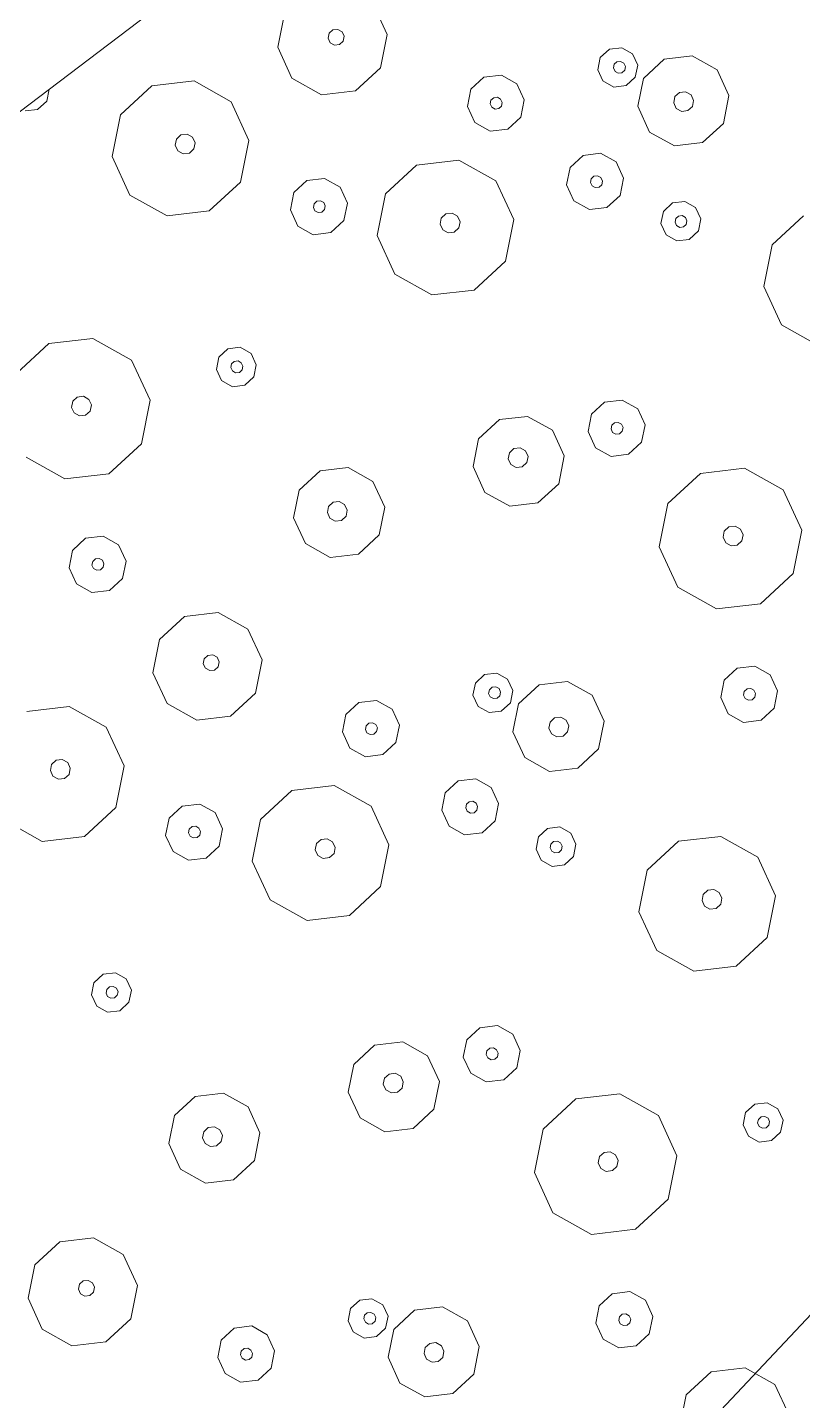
# Model space of a CAD drawing. Header units: metres. Extents: x -2858 to 512, y -1995 to 1252.
# Drawn here: x -468.062 to -465.9, y -188.964 to -185.131 of the extents above; entities that cross this region are included whole.
import ezdxf

# ---------------------------------------------------------------- set-up
doc = ezdxf.new("R2010")
doc.units = ezdxf.units.M
doc.layers.add('Calque commun', color=7, linetype='Continuous')

# ---------------------------------------------------------------- blocks, each defined once
blk = doc.blocks.new('pattern')
at = {"layer": 'Calque commun', "color": 54, "linetype": 'Continuous', "lineweight": 9}
for p, q in [((99.1106, 105.6386), (99.1483, 105.7256)), ((99.1312, 105.5459), (99.1106, 105.6386)), ((99.2024, 105.4831), (99.1312, 105.5459)), ((99.3786, 105.5223), (99.2969, 105.4741)), ((99.2969, 105.4741), (99.2024, 105.4831)), ((99.1765, 105.213), (99.1962, 105.2584)), ((99.1962, 105.2584), (99.2388, 105.2835)), ((99.2388, 105.2835), (99.288, 105.2788)), ((99.288, 105.2788), (99.3251, 105.2461)), ((99.2387, 105.2079), (99.2429, 105.2174)), ((99.2429, 105.2174), (99.2518, 105.2227)), ((99.2518, 105.2227), (99.2621, 105.2217)), ((99.2621, 105.2217), (99.2699, 105.2148)), ((99.3251, 105.2461), (99.3358, 105.1978)), ((98.5455, 105.1635), (98.5753, 105.1811)), ((98.5753, 105.1811), (98.6097, 105.1778)), ((98.6097, 105.1778), (98.6357, 105.1549)), ((99.1873, 105.1647), (99.1765, 105.213)), ((99.241, 105.1977), (99.2387, 105.2079)), ((99.2488, 105.1909), (99.241, 105.1977)), ((99.2591, 105.1899), (99.2488, 105.1909)), ((99.2681, 105.1952), (99.2591, 105.1899)), ((99.2722, 105.2047), (99.2681, 105.1952)), ((99.2699, 105.2148), (99.2722, 105.2047)), ((99.3358, 105.1978), (99.3162, 105.1525)), ((98.5317, 105.1318), (98.5455, 105.1635)), ((98.5736, 105.1384), (98.5825, 105.1437)), ((98.5825, 105.1437), (98.5929, 105.1427)), ((98.5929, 105.1427), (98.6007, 105.1358)), ((98.6357, 105.1549), (98.6432, 105.1211)), ((99.2243, 105.132), (99.1873, 105.1647)), ((99.3162, 105.1525), (99.2736, 105.1273)), ((98.5392, 105.098), (98.5317, 105.1318)), ((98.5695, 105.1289), (98.5736, 105.1384)), ((98.5717, 105.1188), (98.5695, 105.1289)), ((98.5795, 105.1119), (98.5717, 105.1188)), ((98.5899, 105.1109), (98.5795, 105.1119)), ((98.5988, 105.1162), (98.5899, 105.1109)), ((98.6029, 105.1257), (98.5988, 105.1162)), ((98.6007, 105.1358), (98.6029, 105.1257)), ((98.6432, 105.1211), (98.6294, 105.0894)), ((99.2736, 105.1273), (99.2243, 105.132)), ((98.5652, 105.0751), (98.5392, 105.098)), ((98.5996, 105.0718), (98.5652, 105.0751)), ((98.6294, 105.0894), (98.5996, 105.0718)), ((98.8172, 105.0092), (98.9236, 105.072)), ((98.9236, 105.072), (99.0467, 105.0603)), ((99.0467, 105.0603), (99.1393, 104.9785)), ((98.768, 104.8958), (98.8172, 105.0092)), ((99.5818, 104.9537), (99.6499, 104.9939)), ((99.6499, 104.9939), (99.7287, 104.9864)), ((99.7287, 104.9864), (99.788, 104.9341)), ((99.1393, 104.9785), (99.1662, 104.8578)), ((99.5503, 104.8811), (99.5818, 104.9537)), ((99.788, 104.9341), (99.8052, 104.8569)), ((98.7949, 104.7751), (98.768, 104.8958)), ((98.9292, 104.88), (98.9361, 104.8959)), ((98.933, 104.8631), (98.9292, 104.88)), ((98.9361, 104.8959), (98.951, 104.9047)), ((98.951, 104.9047), (98.9682, 104.9031)), ((98.9682, 104.9031), (98.9812, 104.8916)), ((98.985, 104.8747), (98.9781, 104.8588)), ((98.9812, 104.8916), (98.985, 104.8747)), ((99.5675, 104.8039), (99.5503, 104.8811)), ((99.6506, 104.8735), (99.6574, 104.8893)), ((99.6543, 104.8566), (99.6506, 104.8735)), ((99.6574, 104.8893), (99.6723, 104.8981)), ((99.6723, 104.8981), (99.6896, 104.8965)), ((99.6896, 104.8965), (99.7025, 104.885)), ((99.7025, 104.885), (99.7063, 104.8682)), ((98.9459, 104.8517), (98.933, 104.8631)), ((98.9632, 104.85), (98.9459, 104.8517)), ((98.9781, 104.8588), (98.9632, 104.85)), ((99.1662, 104.8578), (99.117, 104.7444)), ((99.6673, 104.8451), (99.6543, 104.8566)), ((99.6845, 104.8435), (99.6673, 104.8451)), ((99.6994, 104.8523), (99.6845, 104.8435)), ((99.7063, 104.8682), (99.6994, 104.8523)), ((99.8052, 104.8569), (99.7737, 104.7843)), ((99.6268, 104.7516), (99.5675, 104.8039)), ((98.0927, 104.7305), (98.1949, 104.7908)), ((98.1949, 104.7908), (98.313, 104.7796)), ((98.313, 104.7796), (98.4019, 104.7011)), ((98.8875, 104.6933), (98.7949, 104.7751)), ((99.7737, 104.7843), (99.7056, 104.7441)), ((98.0455, 104.6217), (98.0927, 104.7305)), ((99.117, 104.7444), (99.0106, 104.6816)), ((99.7056, 104.7441), (99.6268, 104.7516)), ((99.6881, 104.7073), (99.7179, 104.7248)), ((99.7179, 104.7248), (99.7524, 104.7216)), ((99.7524, 104.7216), (99.7783, 104.6987)), ((98.4019, 104.7011), (98.4277, 104.5852)), ((99.0106, 104.6816), (98.8875, 104.6933)), ((99.6744, 104.6755), (99.6881, 104.7073)), ((99.71, 104.6751), (99.7141, 104.6847)), ((99.7141, 104.6847), (99.7231, 104.6899)), ((99.7231, 104.6899), (99.7334, 104.6889)), ((99.7334, 104.6889), (99.7412, 104.6821)), ((99.7412, 104.6821), (99.7435, 104.6719)), ((99.7783, 104.6987), (99.7859, 104.6649)), ((99.6819, 104.6417), (99.6744, 104.6755)), ((99.7078, 104.6188), (99.6819, 104.6417)), ((99.7123, 104.665), (99.71, 104.6751)), ((99.72, 104.6581), (99.7123, 104.665)), ((99.7304, 104.6571), (99.72, 104.6581)), ((99.7393, 104.6624), (99.7304, 104.6571)), ((99.7435, 104.6719), (99.7393, 104.6624)), ((99.7859, 104.6649), (99.7721, 104.6331)), ((98.0713, 104.5058), (98.0455, 104.6217)), ((98.1908, 104.6074), (98.1977, 104.6233)), ((98.1945, 104.5905), (98.1908, 104.6074)), ((98.1977, 104.6233), (98.2126, 104.6321)), ((98.2126, 104.6321), (98.2298, 104.6305)), ((98.2298, 104.6305), (98.2428, 104.619)), ((98.2428, 104.619), (98.2465, 104.6021)), ((99.7423, 104.6155), (99.7078, 104.6188)), ((99.7721, 104.6331), (99.7423, 104.6155)), ((98.2075, 104.5791), (98.1945, 104.5905)), ((98.2247, 104.5775), (98.2075, 104.5791)), ((98.2396, 104.5863), (98.2247, 104.5775)), ((98.2465, 104.6021), (98.2396, 104.5863)), ((98.4277, 104.5852), (98.3805, 104.4764)), ((99.9518, 104.4909), (99.9714, 104.5363)), ((99.9714, 104.5363), (100.014, 104.5614)), ((100.014, 104.5614), (100.0632, 104.5567)), ((100.0632, 104.5567), (100.1003, 104.524)), ((98.1602, 104.4273), (98.0713, 104.5058)), ((98.8699, 104.4422), (98.8896, 104.4876)), ((98.8896, 104.4876), (98.9321, 104.5127)), ((98.9321, 104.5127), (98.9814, 104.508)), ((98.9814, 104.508), (99.0184, 104.4753)), ((99.9625, 104.4426), (99.9518, 104.4909)), ((100.014, 104.4858), (100.0181, 104.4953)), ((100.0181, 104.4953), (100.027, 104.5006)), ((100.027, 104.5006), (100.0374, 104.4996)), ((100.0374, 104.4996), (100.0452, 104.4927)), ((100.0452, 104.4927), (100.0474, 104.4826)), ((100.1003, 104.524), (100.1111, 104.4757)), ((98.3805, 104.4764), (98.2784, 104.416)), ((98.9362, 104.4466), (98.9452, 104.4519)), ((98.9452, 104.4519), (98.9555, 104.4509)), ((98.9555, 104.4509), (98.9633, 104.4441)), ((99.0184, 104.4753), (99.0292, 104.4271)), ((100.0162, 104.4756), (100.014, 104.4858)), ((100.024, 104.4688), (100.0162, 104.4756)), ((100.0343, 104.4678), (100.024, 104.4688)), ((100.0433, 104.4731), (100.0343, 104.4678)), ((100.0474, 104.4826), (100.0433, 104.4731)), ((100.1111, 104.4757), (100.0914, 104.4304)), ((98.2784, 104.416), (98.1602, 104.4273)), ((98.8806, 104.394), (98.8699, 104.4422)), ((98.9321, 104.4371), (98.9362, 104.4466)), ((98.9343, 104.427), (98.9321, 104.4371)), ((98.9421, 104.4201), (98.9343, 104.427)), ((98.9525, 104.4191), (98.9421, 104.4201)), ((98.9614, 104.4244), (98.9525, 104.4191)), ((98.9655, 104.4339), (98.9614, 104.4244)), ((98.9633, 104.4441), (98.9655, 104.4339)), ((99.0292, 104.4271), (99.0095, 104.3817)), ((99.1046, 104.3772), (99.1727, 104.4175)), ((99.1727, 104.4175), (99.2515, 104.41)), ((99.9996, 104.4099), (99.9625, 104.4426)), ((100.0914, 104.4304), (100.0488, 104.4052)), ((97.663, 104.3532), (97.7056, 104.3783)), ((97.7056, 104.3783), (97.7548, 104.3736)), ((97.7548, 104.3736), (97.7919, 104.3409)), ((98.9177, 104.3613), (98.8806, 104.394)), ((99.0095, 104.3817), (98.9669, 104.3566)), ((99.0732, 104.3047), (99.1046, 104.3772)), ((99.2515, 104.41), (99.3108, 104.3576)), ((100.0488, 104.4052), (99.9996, 104.4099)), ((97.6434, 104.3078), (97.663, 104.3532)), ((97.7919, 104.3409), (97.8026, 104.2926)), ((98.9669, 104.3566), (98.9177, 104.3613)), ((99.3108, 104.3576), (99.328, 104.2804)), ((97.6541, 104.2595), (97.6434, 104.3078)), ((97.7056, 104.3027), (97.7097, 104.3122)), ((97.7078, 104.2925), (97.7056, 104.3027)), ((97.7097, 104.3122), (97.7186, 104.3175)), ((97.7186, 104.3175), (97.729, 104.3165)), ((97.729, 104.3165), (97.7367, 104.3096)), ((97.739, 104.2995), (97.7349, 104.29)), ((97.7367, 104.3096), (97.739, 104.2995)), ((99.0903, 104.2274), (99.0732, 104.3047)), ((99.1661, 104.2873), (99.173, 104.3032)), ((99.173, 104.3032), (99.1879, 104.312)), ((99.1879, 104.312), (99.2052, 104.3103)), ((99.2052, 104.3103), (99.2181, 104.2989)), ((99.2181, 104.2989), (99.2219, 104.282)), ((97.6912, 104.2268), (97.6541, 104.2595)), ((97.7156, 104.2857), (97.7078, 104.2925)), ((97.7259, 104.2847), (97.7156, 104.2857)), ((97.7349, 104.29), (97.7259, 104.2847)), ((97.8026, 104.2926), (97.783, 104.2473)), ((99.1699, 104.2704), (99.1661, 104.2873)), ((99.1829, 104.2589), (99.1699, 104.2704)), ((99.2001, 104.2573), (99.1829, 104.2589)), ((99.215, 104.2661), (99.2001, 104.2573)), ((99.2219, 104.282), (99.215, 104.2661)), ((99.328, 104.2804), (99.2965, 104.2078)), ((97.7404, 104.2221), (97.6912, 104.2268)), ((97.783, 104.2473), (97.7404, 104.2221)), ((98.3436, 104.1878), (98.3573, 104.2196)), ((98.3573, 104.2196), (98.3872, 104.2372)), ((98.3872, 104.2372), (98.4216, 104.2339)), ((98.4216, 104.2339), (98.4476, 104.211)), ((99.1497, 104.1751), (99.0903, 104.2274)), ((98.3511, 104.154), (98.3436, 104.1878)), ((98.383, 104.1851), (98.3872, 104.1946)), ((98.3853, 104.1749), (98.383, 104.1851)), ((98.3872, 104.1946), (98.3961, 104.1999)), ((98.3961, 104.1999), (98.4064, 104.1989)), ((98.4064, 104.1989), (98.4142, 104.192)), ((98.4165, 104.1819), (98.4123, 104.1724)), ((98.4142, 104.192), (98.4165, 104.1819)), ((98.4476, 104.211), (98.4551, 104.1772)), ((99.2965, 104.2078), (99.2284, 104.1676)), ((97.284, 104.104), (97.3904, 104.1668)), ((97.3904, 104.1668), (97.5135, 104.1551)), ((97.5135, 104.1551), (97.6061, 104.0733)), ((98.377, 104.1311), (98.3511, 104.154)), ((98.3931, 104.1681), (98.3853, 104.1749)), ((98.4034, 104.1671), (98.3931, 104.1681)), ((98.4123, 104.1724), (98.4034, 104.1671)), ((98.4413, 104.1455), (98.4115, 104.1279)), ((98.4551, 104.1772), (98.4413, 104.1455)), ((99.2284, 104.1676), (99.1497, 104.1751)), ((100.0908, 104.1293), (100.1726, 104.1776)), ((100.1726, 104.1776), (100.2671, 104.1686)), ((100.2671, 104.1686), (100.3382, 104.1057)), ((98.4115, 104.1279), (98.377, 104.1311)), ((99.5452, 104.0997), (99.6133, 104.1399)), ((99.6133, 104.1399), (99.6921, 104.1324)), ((99.6921, 104.1324), (99.7514, 104.08)), ((100.0531, 104.0422), (100.0908, 104.1293)), ((100.3382, 104.1057), (100.3589, 104.0131)), ((97.2348, 103.9906), (97.284, 104.104)), ((97.6061, 104.0733), (97.633, 103.9526)), ((98.0486, 104.0485), (98.1167, 104.0888)), ((98.1167, 104.0888), (98.1955, 104.0813)), ((98.1955, 104.0813), (98.2548, 104.0289)), ((99.5137, 104.0271), (99.5452, 104.0997)), ((99.7514, 104.08), (99.7686, 104.0028)), ((98.0172, 103.976), (98.0486, 104.0485)), ((98.2548, 104.0289), (98.272, 103.9517)), ((99.621, 104.0271), (99.6359, 104.0359)), ((99.6359, 104.0359), (99.6532, 104.0343)), ((99.6532, 104.0343), (99.6661, 104.0228)), ((100.0737, 103.9495), (100.0531, 104.0422)), ((100.1693, 104.0308), (100.1748, 104.0435)), ((100.1723, 104.0173), (100.1693, 104.0308)), ((100.1748, 104.0435), (100.1867, 104.0506)), ((100.1867, 104.0506), (100.2005, 104.0493)), ((100.2005, 104.0493), (100.2109, 104.0401)), ((100.2109, 104.0401), (100.2139, 104.0266)), ((97.2617, 103.8699), (97.2348, 103.9906)), ((97.396, 103.9748), (97.4029, 103.9907)), ((97.4029, 103.9907), (97.4178, 103.9995)), ((97.4178, 103.9995), (97.4351, 103.9979)), ((97.4351, 103.9979), (97.448, 103.9864)), ((98.1243, 103.9841), (98.1392, 103.9929)), ((98.1392, 103.9929), (98.1564, 103.9913)), ((98.1564, 103.9913), (98.1694, 103.9799)), ((98.4163, 103.9829), (98.4589, 104.008)), ((98.4589, 104.008), (98.5081, 104.0033)), ((98.5081, 104.0033), (98.5452, 103.9706)), ((99.5309, 103.9499), (99.5137, 104.0271)), ((99.6141, 104.0112), (99.621, 104.0271)), ((99.6179, 103.9943), (99.6141, 104.0112)), ((99.6309, 103.9829), (99.6179, 103.9943)), ((99.663, 103.9901), (99.6481, 103.9813)), ((99.6699, 104.0059), (99.663, 103.9901)), ((99.6661, 104.0228), (99.6699, 104.0059)), ((99.7686, 104.0028), (99.7371, 103.9302)), ((100.1827, 104.0082), (100.1723, 104.0173)), ((100.1965, 104.0068), (100.1827, 104.0082)), ((100.2084, 104.0139), (100.1965, 104.0068)), ((100.2139, 104.0266), (100.2084, 104.0139)), ((100.3589, 104.0131), (100.3211, 103.926)), ((97.3998, 103.9579), (97.396, 103.9748)), ((97.4128, 103.9465), (97.3998, 103.9579)), ((97.4449, 103.9536), (97.43, 103.9448)), ((97.4518, 103.9695), (97.4449, 103.9536)), ((97.448, 103.9864), (97.4518, 103.9695)), ((97.633, 103.9526), (97.5838, 103.8392)), ((98.0344, 103.8987), (98.0172, 103.976)), ((98.1174, 103.9683), (98.1243, 103.9841)), ((98.1211, 103.9514), (98.1174, 103.9683)), ((98.1341, 103.9399), (98.1211, 103.9514)), ((98.1731, 103.963), (98.1662, 103.9471)), ((98.1694, 103.9799), (98.1731, 103.963)), ((98.272, 103.9517), (98.2405, 103.8791)), ((98.3967, 103.9375), (98.4163, 103.9829)), ((98.5452, 103.9706), (98.556, 103.9224)), ((99.6481, 103.9813), (99.6309, 103.9829)), ((97.43, 103.9448), (97.4128, 103.9465)), ((98.1513, 103.9383), (98.1341, 103.9399)), ((98.1662, 103.9471), (98.1513, 103.9383)), ((98.4074, 103.8893), (98.3967, 103.9375)), ((98.4576, 103.9353), (98.4617, 103.9449)), ((98.4598, 103.9252), (98.4576, 103.9353)), ((98.4676, 103.9183), (98.4598, 103.9252)), ((98.4617, 103.9449), (98.4706, 103.9501)), ((98.478, 103.9173), (98.4676, 103.9183)), ((98.4706, 103.9501), (98.481, 103.9492)), ((98.4869, 103.9226), (98.478, 103.9173)), ((98.481, 103.9492), (98.4888, 103.9423)), ((98.491, 103.9322), (98.4869, 103.9226)), ((98.4888, 103.9423), (98.491, 103.9322)), ((98.556, 103.9224), (98.5363, 103.877)), ((99.5902, 103.8975), (99.5309, 103.9499)), ((99.7371, 103.9302), (99.669, 103.89)), ((100.1449, 103.8867), (100.0737, 103.9495)), ((100.3211, 103.926), (100.2394, 103.8777)), ((98.0937, 103.8464), (98.0344, 103.8987)), ((98.2405, 103.8791), (98.1724, 103.8389)), ((98.4445, 103.8566), (98.4074, 103.8893)), ((98.5363, 103.877), (98.4937, 103.8519)), ((98.7067, 103.8321), (98.8089, 103.8924)), ((98.8089, 103.8924), (98.927, 103.8812)), ((98.927, 103.8812), (99.016, 103.8026)), ((99.669, 103.89), (99.5902, 103.8975)), ((100.2394, 103.8777), (100.1449, 103.8867)), ((97.3544, 103.7881), (97.2617, 103.8699)), ((97.5838, 103.8392), (97.4774, 103.7764)), ((98.1724, 103.8389), (98.0937, 103.8464)), ((98.4937, 103.8519), (98.4445, 103.8566)), ((98.1412, 103.7703), (98.155, 103.8021)), ((98.155, 103.8021), (98.1848, 103.8196)), ((98.1848, 103.8196), (98.2192, 103.8164)), ((98.2192, 103.8164), (98.2451, 103.7935)), ((98.6595, 103.7232), (98.7067, 103.8321)), ((99.016, 103.8026), (99.0418, 103.6868)), ((96.8688, 103.7959), (96.8946, 103.68)), ((97.4774, 103.7764), (97.3544, 103.7881)), ((98.1487, 103.7365), (98.1412, 103.7703)), ((98.1768, 103.7699), (98.181, 103.7795)), ((98.1791, 103.7598), (98.1768, 103.7699)), ((98.1869, 103.7529), (98.1791, 103.7598)), ((98.181, 103.7795), (98.1899, 103.7847)), ((98.1899, 103.7847), (98.2002, 103.7838)), ((98.2002, 103.7838), (98.208, 103.7769)), ((98.2103, 103.7667), (98.2061, 103.7572)), ((98.208, 103.7769), (98.2103, 103.7667)), ((98.2527, 103.7597), (98.2389, 103.7279)), ((98.2451, 103.7935), (98.2527, 103.7597)), ((98.1747, 103.7136), (98.1487, 103.7365)), ((98.1972, 103.7519), (98.1869, 103.7529)), ((98.2061, 103.7572), (98.1972, 103.7519)), ((98.2389, 103.7279), (98.2091, 103.7103)), ((98.6853, 103.6074), (98.6595, 103.7232)), ((98.8048, 103.709), (98.8117, 103.7249)), ((98.8117, 103.7249), (98.8266, 103.7337)), ((98.8266, 103.7337), (98.8438, 103.7321)), ((98.8438, 103.7321), (98.8568, 103.7206)), ((98.2091, 103.7103), (98.1747, 103.7136)), ((98.8086, 103.6921), (98.8048, 103.709)), ((98.8215, 103.6807), (98.8086, 103.6921)), ((98.8537, 103.6878), (98.8388, 103.679)), ((98.8606, 103.7037), (98.8537, 103.6878)), ((98.8568, 103.7206), (98.8606, 103.7037)), ((99.0418, 103.6868), (98.9946, 103.5779)), ((96.8946, 103.68), (96.8474, 103.5712)), ((98.4383, 103.6311), (98.4809, 103.6562)), ((98.4809, 103.6562), (98.5301, 103.6515)), ((98.5301, 103.6515), (98.5671, 103.6188)), ((98.8388, 103.679), (98.8215, 103.6807)), ((97.3564, 103.5824), (97.399, 103.6075)), ((97.399, 103.6075), (97.4482, 103.6029)), ((98.4186, 103.5857), (98.4383, 103.6311)), ((98.5671, 103.6188), (98.5779, 103.5705)), ((98.7743, 103.5289), (98.6853, 103.6074)), ((96.8474, 103.5712), (96.7452, 103.5108)), ((97.3367, 103.537), (97.3564, 103.5824)), ((97.4482, 103.6029), (97.4852, 103.5701)), ((97.4852, 103.5701), (97.496, 103.5219)), ((98.4294, 103.5374), (98.4186, 103.5857)), ((98.4808, 103.5806), (98.4849, 103.5901)), ((98.4831, 103.5704), (98.4808, 103.5806)), ((98.4908, 103.5636), (98.4831, 103.5704)), ((98.4849, 103.5901), (98.4939, 103.5954)), ((98.4939, 103.5954), (98.5042, 103.5944)), ((98.5101, 103.5679), (98.5012, 103.5626)), ((98.5042, 103.5944), (98.512, 103.5875)), ((98.5142, 103.5774), (98.5101, 103.5679)), ((98.512, 103.5875), (98.5142, 103.5774)), ((98.5779, 103.5705), (98.5582, 103.5252)), ((98.9946, 103.5779), (98.8924, 103.5176)), ((99.488, 103.5671), (99.5178, 103.5847)), ((99.5178, 103.5847), (99.5522, 103.5815)), ((99.5522, 103.5815), (99.5782, 103.5586)), ((97.3475, 103.4888), (97.3367, 103.537)), ((97.3989, 103.5319), (97.403, 103.5415)), ((97.4012, 103.5218), (97.3989, 103.5319)), ((97.403, 103.5415), (97.412, 103.5467)), ((97.412, 103.5467), (97.4223, 103.5457)), ((97.4223, 103.5457), (97.4301, 103.5389)), ((97.4301, 103.5389), (97.4324, 103.5287)), ((98.4664, 103.5047), (98.4294, 103.5374)), ((98.5012, 103.5626), (98.4908, 103.5636)), ((99.4742, 103.5354), (99.488, 103.5671)), ((99.4817, 103.5016), (99.4742, 103.5354)), ((99.512, 103.5325), (99.5161, 103.5421)), ((99.5142, 103.5224), (99.512, 103.5325)), ((99.5161, 103.5421), (99.525, 103.5473)), ((99.525, 103.5473), (99.5354, 103.5464)), ((99.5354, 103.5464), (99.5432, 103.5395)), ((99.5454, 103.5294), (99.5413, 103.5198)), ((99.5432, 103.5395), (99.5454, 103.5294)), ((99.5782, 103.5586), (99.5857, 103.5248)), ((96.7452, 103.5108), (96.6271, 103.5221)), ((97.409, 103.5149), (97.4012, 103.5218)), ((97.4193, 103.5139), (97.409, 103.5149)), ((97.4282, 103.5192), (97.4193, 103.5139)), ((97.4324, 103.5287), (97.4282, 103.5192)), ((97.496, 103.5219), (97.4763, 103.4765)), ((97.5714, 103.472), (97.6396, 103.5123)), ((97.6396, 103.5123), (97.7183, 103.5048)), ((97.7183, 103.5048), (97.7776, 103.4524)), ((98.5156, 103.5), (98.4664, 103.5047)), ((98.5582, 103.5252), (98.5156, 103.5)), ((98.8924, 103.5176), (98.7743, 103.5289)), ((99.5077, 103.4787), (99.4817, 103.5016)), ((99.522, 103.5155), (99.5142, 103.5224)), ((99.5323, 103.5146), (99.522, 103.5155)), ((99.5413, 103.5198), (99.5323, 103.5146)), ((99.5719, 103.493), (99.5421, 103.4754)), ((99.5857, 103.5248), (99.5719, 103.493)), ((97.3845, 103.4561), (97.3475, 103.4888)), ((97.4338, 103.4514), (97.3845, 103.4561)), ((97.4763, 103.4765), (97.4338, 103.4514)), ((97.54, 103.3995), (97.5714, 103.472)), ((98.9629, 103.4107), (98.9826, 103.4561)), ((98.9826, 103.4561), (99.0252, 103.4812)), ((99.0252, 103.4812), (99.0744, 103.4765)), ((99.0744, 103.4765), (99.1114, 103.4438)), ((99.5421, 103.4754), (99.5077, 103.4787)), ((97.7776, 103.4524), (97.7948, 103.3752)), ((99.0251, 103.4056), (99.0292, 103.4151)), ((99.0292, 103.4151), (99.0382, 103.4204)), ((99.0382, 103.4204), (99.0485, 103.4194)), ((99.0485, 103.4194), (99.0563, 103.4125)), ((99.1114, 103.4438), (99.1222, 103.3955)), ((97.5572, 103.3223), (97.54, 103.3995)), ((97.633, 103.3821), (97.6398, 103.398)), ((97.6367, 103.3652), (97.633, 103.3821)), ((97.6398, 103.398), (97.6548, 103.4068)), ((97.6548, 103.4068), (97.672, 103.4051)), ((97.672, 103.4051), (97.685, 103.3937)), ((97.6887, 103.3768), (97.6818, 103.3609)), ((97.685, 103.3937), (97.6887, 103.3768)), ((98.9737, 103.3625), (98.9629, 103.4107)), ((99.0274, 103.3955), (99.0251, 103.4056)), ((99.0351, 103.3886), (99.0274, 103.3955)), ((99.0455, 103.3876), (99.0351, 103.3886)), ((99.0544, 103.3929), (99.0455, 103.3876)), ((99.0586, 103.4024), (99.0544, 103.3929)), ((99.0563, 103.4125), (99.0586, 103.4024)), ((99.1222, 103.3955), (99.1025, 103.3502)), ((97.6497, 103.3538), (97.6367, 103.3652)), ((97.6669, 103.3521), (97.6497, 103.3538)), ((97.6818, 103.3609), (97.6669, 103.3521)), ((97.7948, 103.3752), (97.7633, 103.3026)), ((99.0107, 103.3297), (98.9737, 103.3625)), ((99.1025, 103.3502), (99.06, 103.325)), ((96.8104, 103.2826), (96.8242, 103.3144)), ((96.8242, 103.3144), (96.854, 103.332)), ((96.854, 103.332), (96.8884, 103.3287)), ((96.8884, 103.3287), (96.9144, 103.3058)), ((96.9144, 103.3058), (96.9219, 103.272)), ((97.6165, 103.2699), (97.5572, 103.3223)), ((97.7633, 103.3026), (97.6952, 103.2624)), ((99.06, 103.325), (99.0107, 103.3297)), ((96.8179, 103.2488), (96.8104, 103.2826)), ((96.8498, 103.2799), (96.854, 103.2894)), ((96.8521, 103.2697), (96.8498, 103.2799)), ((96.8599, 103.2629), (96.8521, 103.2697)), ((96.854, 103.2894), (96.8629, 103.2947)), ((96.8702, 103.2619), (96.8599, 103.2629)), ((96.8629, 103.2947), (96.8733, 103.2937)), ((96.8792, 103.2672), (96.8702, 103.2619)), ((96.8733, 103.2937), (96.881, 103.2868)), ((96.8833, 103.2767), (96.8792, 103.2672)), ((96.881, 103.2868), (96.8833, 103.2767)), ((96.9219, 103.272), (96.9081, 103.2403)), ((97.6952, 103.2624), (97.6165, 103.2699)), ((98.5576, 103.2241), (98.6394, 103.2724)), ((98.6394, 103.2724), (98.7339, 103.2634)), ((98.7339, 103.2634), (98.8051, 103.2005)), ((96.8439, 103.2259), (96.8179, 103.2488)), ((96.8783, 103.2227), (96.8439, 103.2259)), ((96.9081, 103.2403), (96.8783, 103.2227)), ((98.012, 103.1945), (98.0801, 103.2347)), ((98.0801, 103.2347), (98.1589, 103.2272)), ((98.1589, 103.2272), (98.2182, 103.1748)), ((98.5199, 103.137), (98.5576, 103.2241)), ((97.9806, 103.1219), (98.012, 103.1945)), ((98.8051, 103.2005), (98.8257, 103.1079)), ((99.0352, 103.1342), (99.1374, 103.1945)), ((99.1374, 103.1945), (99.2555, 103.1832)), ((96.5154, 103.1433), (96.5836, 103.1836)), ((96.5836, 103.1836), (96.6623, 103.1761)), ((96.6623, 103.1761), (96.7216, 103.1237)), ((98.2182, 103.1748), (98.2354, 103.0976)), ((99.2555, 103.1832), (99.3444, 103.1047)), ((96.484, 103.0708), (96.5154, 103.1433)), ((96.7216, 103.1237), (96.7388, 103.0465)), ((97.9977, 103.0447), (97.9806, 103.1219)), ((98.081, 103.106), (98.0879, 103.1219)), ((98.0879, 103.1219), (98.1028, 103.1307)), ((98.1028, 103.1307), (98.12, 103.1291)), ((98.12, 103.1291), (98.133, 103.1176)), ((98.133, 103.1176), (98.1367, 103.1007)), ((98.5405, 103.0443), (98.5199, 103.137)), ((98.6361, 103.1256), (98.6416, 103.1383)), ((98.6391, 103.1121), (98.6361, 103.1256)), ((98.6495, 103.103), (98.6391, 103.1121)), ((98.6416, 103.1383), (98.6535, 103.1454)), ((98.6535, 103.1454), (98.6673, 103.1441)), ((98.6752, 103.1087), (98.6633, 103.1016)), ((98.6673, 103.1441), (98.6777, 103.1349)), ((98.6807, 103.1214), (98.6752, 103.1087)), ((98.6777, 103.1349), (98.6807, 103.1214)), ((98.8257, 103.1079), (98.7879, 103.0208)), ((98.988, 103.0253), (99.0352, 103.1342)), ((96.5012, 102.9935), (96.484, 103.0708)), ((96.5842, 103.0631), (96.5911, 103.0789)), ((96.5911, 103.0789), (96.606, 103.0877)), ((96.606, 103.0877), (96.6232, 103.0861)), ((96.6232, 103.0861), (96.6362, 103.0747)), ((96.6362, 103.0747), (96.64, 103.0578)), ((96.8635, 103.0323), (96.8832, 103.0777)), ((96.8832, 103.0777), (96.9257, 103.1028)), ((96.9257, 103.1028), (96.975, 103.0982)), ((96.975, 103.0982), (97.012, 103.0654)), ((98.0847, 103.0891), (98.081, 103.106)), ((98.0977, 103.0777), (98.0847, 103.0891)), ((98.1149, 103.0761), (98.0977, 103.0777)), ((98.1298, 103.0849), (98.1149, 103.0761)), ((98.1367, 103.1007), (98.1298, 103.0849)), ((98.2354, 103.0976), (98.2039, 103.025)), ((98.6633, 103.1016), (98.6495, 103.103)), ((99.3444, 103.1047), (99.3702, 102.9889)), ((96.588, 103.0462), (96.5842, 103.0631)), ((96.6009, 103.0347), (96.588, 103.0462)), ((96.6182, 103.0331), (96.6009, 103.0347)), ((96.6331, 103.0419), (96.6182, 103.0331)), ((96.64, 103.0578), (96.6331, 103.0419)), ((96.7388, 103.0465), (96.7074, 102.9739)), ((96.8743, 102.9841), (96.8635, 103.0323)), ((96.9244, 103.0301), (96.9285, 103.0397)), ((96.9285, 103.0397), (96.9375, 103.0449)), ((96.9375, 103.0449), (96.9478, 103.044)), ((96.9478, 103.044), (96.9556, 103.0371)), ((96.9556, 103.0371), (96.9578, 103.027)), ((97.012, 103.0654), (97.0228, 103.0172)), ((98.0571, 102.9923), (97.9977, 103.0447)), ((98.6117, 102.9815), (98.5405, 103.0443)), ((99.1402, 103.027), (99.1551, 103.0358)), ((99.1551, 103.0358), (99.1723, 103.0341)), ((99.1723, 103.0341), (99.1852, 103.0227)), ((96.5605, 102.9412), (96.5012, 102.9935)), ((96.9267, 103.02), (96.9244, 103.0301)), ((96.9344, 103.0131), (96.9267, 103.02)), ((96.9448, 103.0122), (96.9344, 103.0131)), ((96.9537, 103.0174), (96.9448, 103.0122)), ((96.9578, 103.027), (96.9537, 103.0174)), ((97.0228, 103.0172), (97.0031, 102.9718)), ((98.2039, 103.025), (98.1358, 102.9848)), ((98.7879, 103.0208), (98.7062, 102.9725)), ((99.0138, 102.9095), (98.988, 103.0253)), ((99.1333, 103.0111), (99.1402, 103.027)), ((99.137, 102.9942), (99.1333, 103.0111)), ((99.15, 102.9827), (99.137, 102.9942)), ((99.189, 103.0058), (99.1821, 102.9899)), ((99.1852, 103.0227), (99.189, 103.0058)), ((96.7074, 102.9739), (96.6392, 102.9337)), ((96.9113, 102.9514), (96.8743, 102.9841)), ((97.0031, 102.9718), (96.9605, 102.9467)), ((97.1736, 102.9269), (97.2757, 102.9872)), ((97.2757, 102.9872), (97.3939, 102.976)), ((97.3939, 102.976), (97.4828, 102.8974)), ((98.1358, 102.9848), (98.0571, 102.9923)), ((98.7062, 102.9725), (98.6117, 102.9815)), ((99.1672, 102.9811), (99.15, 102.9827)), ((99.1821, 102.9899), (99.1672, 102.9811)), ((96.6392, 102.9337), (96.5605, 102.9412)), ((96.9605, 102.9467), (96.9113, 102.9514)), ((97.1264, 102.818), (97.1736, 102.9269)), ((96.608, 102.8651), (96.6218, 102.8969)), ((96.6218, 102.8969), (96.6516, 102.9145)), ((96.6478, 102.8743), (96.6567, 102.8795)), ((96.6516, 102.9145), (96.686, 102.9112)), ((96.6567, 102.8795), (96.6671, 102.8786)), ((96.6671, 102.8786), (96.6748, 102.8717)), ((96.686, 102.9112), (96.712, 102.8883)), ((96.712, 102.8883), (96.7195, 102.8545)), ((97.4828, 102.8974), (97.5086, 102.7816)), ((99.1027, 102.8309), (99.0138, 102.9095)), ((96.6155, 102.8313), (96.608, 102.8651)), ((96.6437, 102.8647), (96.6478, 102.8743)), ((96.6459, 102.8546), (96.6437, 102.8647)), ((96.6537, 102.8477), (96.6459, 102.8546)), ((96.664, 102.8467), (96.6537, 102.8477)), ((96.673, 102.852), (96.664, 102.8467)), ((96.6771, 102.8615), (96.673, 102.852)), ((96.6748, 102.8717), (96.6771, 102.8615)), ((96.7195, 102.8545), (96.7057, 102.8227)), ((96.6415, 102.8084), (96.6155, 102.8313)), ((96.6759, 102.8051), (96.6415, 102.8084)), ((96.7057, 102.8227), (96.6759, 102.8051)), ((97.1522, 102.7022), (97.1264, 102.818)), ((97.2716, 102.8038), (97.2785, 102.8197)), ((97.2754, 102.7869), (97.2716, 102.8038)), ((97.2785, 102.8197), (97.2934, 102.8285)), ((97.2934, 102.8285), (97.3106, 102.8269)), ((97.3106, 102.8269), (97.3236, 102.8154)), ((97.3236, 102.8154), (97.3274, 102.7985)), ((97.2884, 102.7755), (97.2754, 102.7869)), ((97.3056, 102.7738), (97.2884, 102.7755)), ((97.3205, 102.7826), (97.3056, 102.7738)), ((97.3274, 102.7985), (97.3205, 102.7826)), ((97.5086, 102.7816), (97.4614, 102.6728)), ((98.6055, 102.7568), (98.6481, 102.7819)), ((98.6481, 102.7819), (98.6973, 102.7772)), ((98.6973, 102.7772), (98.7344, 102.7445)), ((96.8854, 102.6805), (96.9051, 102.7259)), ((96.9051, 102.7259), (96.9477, 102.751)), ((96.9477, 102.751), (96.9969, 102.7463)), ((96.9969, 102.7463), (97.034, 102.7136)), ((98.5859, 102.7114), (98.6055, 102.7568)), ((98.7344, 102.7445), (98.7451, 102.6963)), ((96.9518, 102.6849), (96.9607, 102.6902)), ((96.9607, 102.6902), (96.971, 102.6892)), ((96.971, 102.6892), (96.9788, 102.6823)), ((97.034, 102.7136), (97.0447, 102.6653)), ((97.2411, 102.6237), (97.1522, 102.7022)), ((98.5966, 102.6632), (98.5859, 102.7114)), ((98.6481, 102.7063), (98.6522, 102.7158)), ((98.6503, 102.6962), (98.6481, 102.7063)), ((98.6581, 102.6893), (98.6503, 102.6962)), ((98.6522, 102.7158), (98.6611, 102.7211)), ((98.6684, 102.6883), (98.6581, 102.6893)), ((98.6611, 102.7211), (98.6715, 102.7201)), ((98.6774, 102.6936), (98.6684, 102.6883)), ((98.6715, 102.7201), (98.6793, 102.7133)), ((98.6815, 102.7031), (98.6774, 102.6936)), ((98.6793, 102.7133), (98.6815, 102.7031)), ((98.7451, 102.6963), (98.7255, 102.6509)), ((96.8962, 102.6322), (96.8854, 102.6805)), ((96.9476, 102.6754), (96.9518, 102.6849)), ((96.9499, 102.6652), (96.9476, 102.6754)), ((96.9577, 102.6584), (96.9499, 102.6652)), ((96.968, 102.6574), (96.9577, 102.6584)), ((96.9769, 102.6627), (96.968, 102.6574)), ((96.9811, 102.6722), (96.9769, 102.6627)), ((96.9788, 102.6823), (96.9811, 102.6722)), ((97.0447, 102.6653), (97.025, 102.62)), ((97.4614, 102.6728), (97.3592, 102.6124)), ((97.941, 102.6302), (97.9548, 102.662)), ((97.9548, 102.662), (97.9846, 102.6796)), ((97.9846, 102.6796), (98.019, 102.6763)), ((98.019, 102.6763), (98.045, 102.6534)), ((98.045, 102.6534), (98.0525, 102.6196)), ((98.6337, 102.6304), (98.5966, 102.6632)), ((98.7255, 102.6509), (98.6829, 102.6258)), ((96.9332, 102.5995), (96.8962, 102.6322)), ((97.025, 102.62), (96.9825, 102.5948)), ((97.3592, 102.6124), (97.2411, 102.6237)), ((97.9485, 102.5964), (97.941, 102.6302)), ((97.9788, 102.6273), (97.9829, 102.6369)), ((97.981, 102.6172), (97.9788, 102.6273)), ((97.9888, 102.6103), (97.981, 102.6172)), ((97.9829, 102.6369), (97.9919, 102.6422)), ((97.9992, 102.6094), (97.9888, 102.6103)), ((97.9919, 102.6422), (98.0022, 102.6412)), ((98.0081, 102.6146), (97.9992, 102.6094)), ((98.0022, 102.6412), (98.01, 102.6343)), ((98.0122, 102.6242), (98.0081, 102.6146)), ((98.01, 102.6343), (98.0122, 102.6242)), ((98.0525, 102.6196), (98.0387, 102.5878)), ((98.6829, 102.6258), (98.6337, 102.6304)), ((96.9825, 102.5948), (96.9332, 102.5995)), ((97.4494, 102.5509), (97.492, 102.576)), ((97.492, 102.576), (97.5412, 102.5713)), ((97.5412, 102.5713), (97.5783, 102.5386)), ((97.9745, 102.5735), (97.9485, 102.5964)), ((98.0089, 102.5702), (97.9745, 102.5735)), ((98.0387, 102.5878), (98.0089, 102.5702)), ((97.4297, 102.5055), (97.4494, 102.5509)), ((97.5783, 102.5386), (97.589, 102.4904)), ((98.2265, 102.5076), (98.3329, 102.5704)), ((98.3329, 102.5704), (98.456, 102.5587)), ((98.456, 102.5587), (98.5486, 102.4769)), ((97.4405, 102.4573), (97.4297, 102.5055)), ((97.4919, 102.5004), (97.4961, 102.5099)), ((97.4942, 102.4903), (97.4919, 102.5004)), ((97.4961, 102.5099), (97.505, 102.5152)), ((97.505, 102.5152), (97.5153, 102.5142)), ((97.5153, 102.5142), (97.5231, 102.5074)), ((97.5254, 102.4972), (97.5213, 102.4877)), ((97.5231, 102.5074), (97.5254, 102.4972)), ((98.1773, 102.3942), (98.2265, 102.5076)), ((97.4776, 102.4245), (97.4405, 102.4573)), ((97.502, 102.4834), (97.4942, 102.4903)), ((97.5123, 102.4824), (97.502, 102.4834)), ((97.5213, 102.4877), (97.5123, 102.4824)), ((97.589, 102.4904), (97.5694, 102.445)), ((98.5486, 102.4769), (98.5755, 102.3563)), ((97.5268, 102.4199), (97.4776, 102.4245)), ((97.5694, 102.445), (97.5268, 102.4199)), ((98.2042, 102.2736), (98.1773, 102.3942)), ((98.3385, 102.3785), (98.3454, 102.3943)), ((98.3454, 102.3943), (98.3603, 102.4031)), ((98.3603, 102.4031), (98.3775, 102.4015)), ((98.3775, 102.4015), (98.3905, 102.3901)), ((98.3905, 102.3901), (98.3943, 102.3732)), ((97.0245, 102.3189), (97.1062, 102.3672)), ((97.1062, 102.3672), (97.2007, 102.3582)), ((97.2007, 102.3582), (97.2719, 102.2953)), ((98.3423, 102.3616), (98.3385, 102.3785)), ((98.3553, 102.3501), (98.3423, 102.3616)), ((98.3725, 102.3485), (98.3553, 102.3501)), ((98.3874, 102.3573), (98.3725, 102.3485)), ((98.3943, 102.3732), (98.3874, 102.3573)), ((96.9867, 102.2318), (97.0245, 102.3189)), ((97.2719, 102.2953), (97.2925, 102.2027)), ((97.502, 102.229), (97.6042, 102.2893)), ((97.6042, 102.2893), (97.7223, 102.278)), ((97.7223, 102.278), (97.8113, 102.1995)), ((98.2969, 102.1917), (98.2042, 102.2736)), ((97.1029, 102.2204), (97.1084, 102.2331)), ((97.1084, 102.2331), (97.1204, 102.2402)), ((97.1204, 102.2402), (97.1341, 102.2389)), ((97.1341, 102.2389), (97.1445, 102.2297)), ((97.1445, 102.2297), (97.1475, 102.2162)), ((97.4548, 102.1201), (97.502, 102.229)), ((97.1059, 102.2069), (97.1029, 102.2204)), ((97.1163, 102.1978), (97.1059, 102.2069)), ((97.1301, 102.1964), (97.1163, 102.1978)), ((97.142, 102.2035), (97.1301, 102.1964)), ((97.1475, 102.2162), (97.142, 102.2035)), ((97.2925, 102.2027), (97.2548, 102.1156)), ((97.8113, 102.1995), (97.8371, 102.0837)), ((98.4199, 102.18), (98.2969, 102.1917)), ((97.2548, 102.1156), (97.173, 102.0673)), ((97.4806, 102.0043), (97.4548, 102.1201)), ((97.6001, 102.1059), (97.607, 102.1218)), ((97.607, 102.1218), (97.6219, 102.1306)), ((97.6219, 102.1306), (97.6391, 102.1289)), ((97.6391, 102.1289), (97.6521, 102.1175)), ((97.6521, 102.1175), (97.6558, 102.1006)), ((97.6039, 102.089), (97.6001, 102.1059)), ((97.6168, 102.0775), (97.6039, 102.089)), ((97.6341, 102.0759), (97.6168, 102.0775)), ((97.649, 102.0847), (97.6341, 102.0759)), ((97.6558, 102.1006), (97.649, 102.0847)), ((97.8371, 102.0837), (97.7899, 101.9748)), ((97.5696, 101.9257), (97.4806, 102.0043)), ((97.7899, 101.9748), (97.6877, 101.9145)), ((97.6877, 101.9145), (97.5696, 101.9257)), ((97.7671, 101.7183), (97.7965, 101.7356)), ((97.7965, 101.7356), (97.8309, 101.7323)), ((97.8309, 101.7323), (97.8569, 101.7094))]:
    blk.add_line(p, q, dxfattribs=at)
at = {"layer": 'Calque commun', "color": 7, "linetype": 'Continuous', "lineweight": 9}
mesh = blk.add_polyface(dxfattribs=at)
corners = [(70.8497, 113.5412), (53.8349, 19.1692), (74.7282, 106.3237), (76.0435, 113.5984), (74.769, 106.1763), (58.8077, 18.2701), (114.1703, 105.207), (114.1703, 98.5387)]
mesh.append_faces([[corners[k] for k in face] for face in [(3, 4, 6)]], dxfattribs={"vtx0": -1, "vtx1": -1, "color": 7})
mesh.append_faces([[corners[k] for k in face] for face in [(3, 2, 4)]], dxfattribs={"vtx0": -1, "vtx2": -1, "color": 7})
mesh.append_faces([[corners[k] for k in face] for face in [(5, 2, 1)]], dxfattribs={"vtx1": -1, "color": 7})
mesh.append_faces([[corners[k] for k in face] for face in [(0, 1, 2), (3, 0, 2)]], dxfattribs={"vtx1": -1, "vtx2": -1, "color": 7})
mesh.append_faces([[corners[k] for k in face] for face in [(4, 7, 6)]], dxfattribs={"vtx2": -1, "color": 7})

msp = doc.modelspace()

# ---------------------------------------------------------------- block references
at = {"layer": 'Calque commun', "color": 0, "linetype": 'ByBlock', "lineweight": -2, "rotation": 228.1617603435354}
msp.add_blockref('pattern', (-478.5712, -44.6144), dxfattribs=at)

doc.saveas('drawing.dxf')
